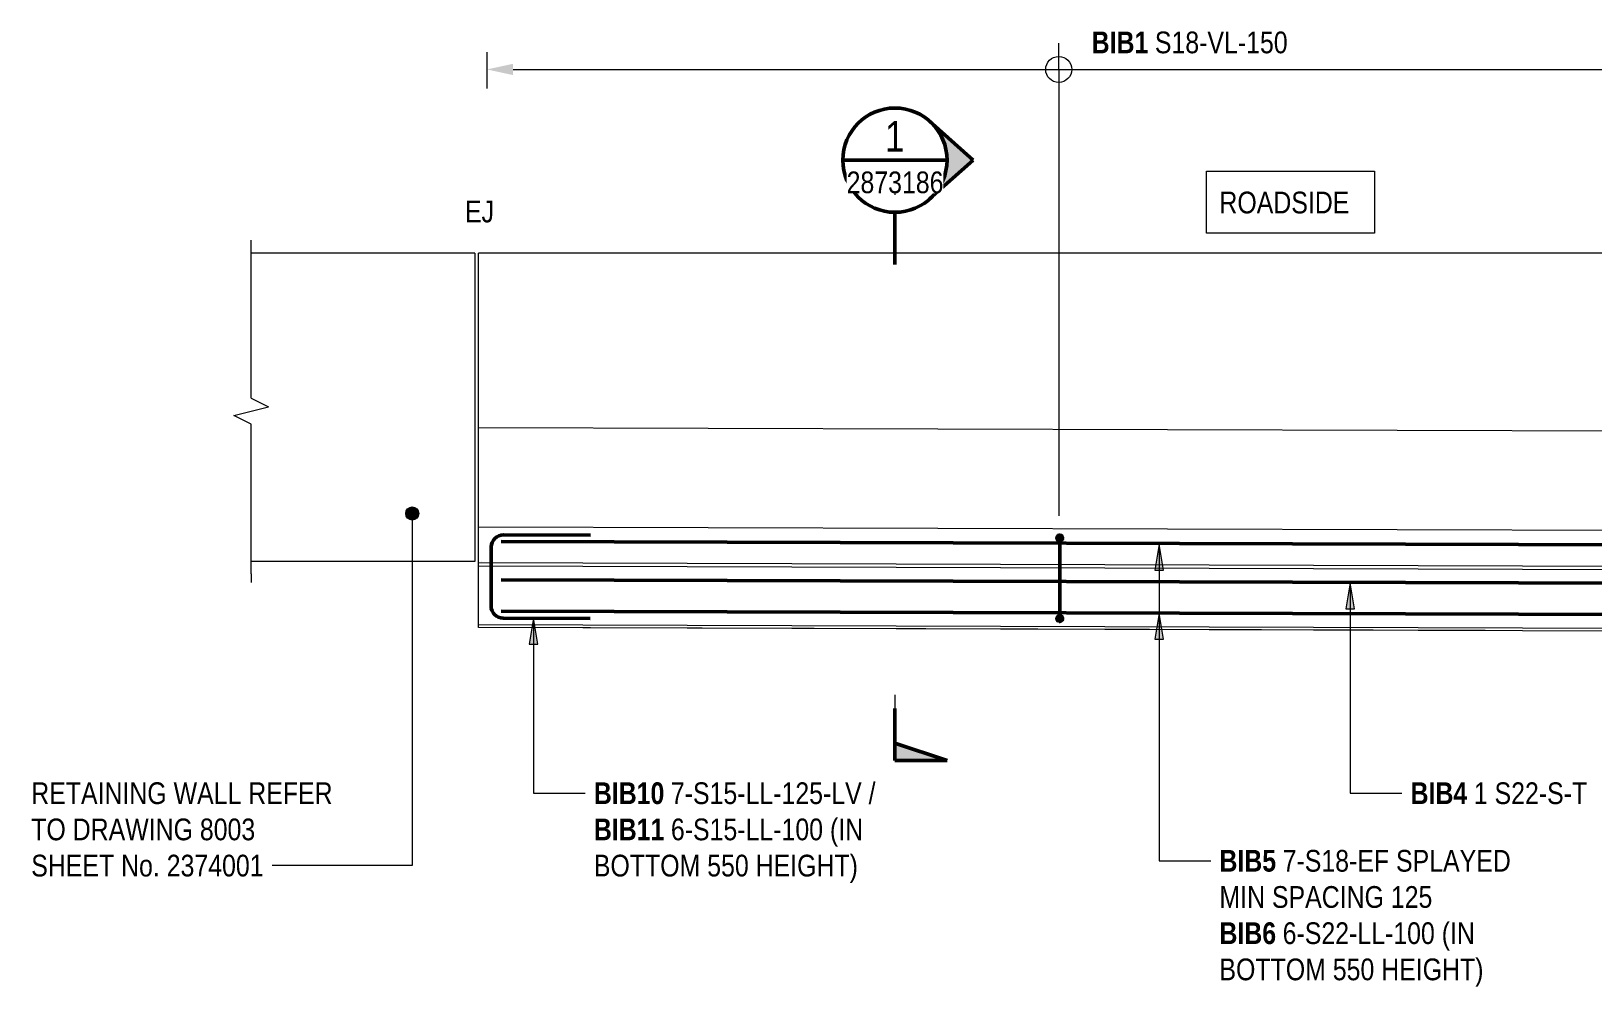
# Model space of a CAD drawing. Header units: metres. Extents: x 0 to 92, y 3 to 548.
# Drawn here: x 2.34 to 11.32, y 541.81 to 547.31 of the extents above; entities that cross this region are included whole.
import ezdxf

# ---------------------------------------------------------------- set-up
doc = ezdxf.new("R2010")
doc.units = ezdxf.units.M
doc.linetypes.add('Dot_Section Line', pattern=[0.02, 0, -0.02])
doc.linetypes.add('JacobsDash', pattern=[0.0045, 0.003, -0.0015])
for name, color, linetype, lineweight in [('A-ANNO-NOTE', 7, 'Continuous', 9), ('A-DETL', 7, 'Continuous', 13), ('A-DETL-GENF', 7, 'Continuous', 9), ('A-FLOR', 7, 'Continuous', 50), ('G-ANNO-TEXT', 7, 'Continuous', 9), ('S-BEAM', 7, 'Continuous', 50), ('S-BEAM-HDLN', 7, 'JacobsDash', 18)]:
    doc.layers.add(name, color=color, linetype=linetype, lineweight=lineweight)
doc.layers.add('G-ANNO-SYMB', color=7, linetype='Continuous', lineweight=35, true_color=0x0080ff)
doc.styles.add('Arial Narrow_2', font='ARIALN.TTF', dxfattribs={"height": 0.125})
doc.styles.add('Arial Narrow_3', font='ARIALN.TTF', dxfattribs={"height": 0.175})
doc.styles.add('Arial Narrow_B', font='ARIALNB.TTF', dxfattribs={"height": 0.125})

# ---------------------------------------------------------------- blocks, each defined once
blk = doc.blocks.new('03_SFR_ACS_Abutment_BR08_Retaining wall CS - ABUTMENT EAST_BR8_1-7988247-DRG-2873186 - BARRIER TOP REINFORCEMENT PLAN _NE corner_')
at = {"layer": 'S-BEAM', "color": 9, "lineweight": 13, "true_color": 0xc0c0c0}
for p, q in [((-1135.8415, 546.0286), (-1145.8229, 546.0286)), ((-1135.8415, 544.4233), (-1135.8415, 546.0286)), ((-1136.0517, 544.2536), (-1136.0317, 544.2536))]:
    blk.add_line(p, q, dxfattribs=at)
at = {"layer": 'S-BEAM-HDLN', "color": 9, "lineweight": 13, "true_color": 0xc0c0c0}
for p, q in [((-1135.8419, 546.0286), (-1135.8419, 544.2536)), ((-1145.8229, 544.2536), (-1145.8229, 544.2536))]:
    blk.add_line(p, q, dxfattribs=at)
blk = doc.blocks.new('BreakLine - BreakLine-7934069-DRG-2873186 - BARRIER TOP REINFORCEMENT PLAN _NE corner_')
at = {"layer": 'A-DETL-GENF', "color": 252, "lineweight": 13, "true_color": 0x888888}
for p, q in [((0, 0), (0.86, 0)), ((1.01, 0), (1.87, 0))]:
    blk.add_line(p, q, dxfattribs=at)
blk = doc.blocks.new('T2DExtentArrowReinf2 - Extent-8065155-DRG-2873186 - BARRIER TOP REINFORCEMENT PLAN _NE corner_')
at = {"layer": 'A-DETL-GENF'}
for p, q in [((0, 0.01), (0, -0.11)), ((0.15, 0), (9.55, 0)), ((3.2902, 0), (3.2902, -2.5694)), ((9.7, -0.11), (9.7, 0))]:
    blk.add_line(p, q, dxfattribs=at)
blk = doc.blocks.new('Repeating Detail - N32-7932625-DRG-2873186 - BARRIER TOP REINFORCEMENT PLAN _NE corner_')
at = {"layer": 'A-DETL-GENF'}
blk.add_hatch(color=256, dxfattribs=at).paths.add_polyline_path([(-0.0155, 0.0041), (-0.0139, 0.008), (-0.0113, 0.0113), (-0.008, 0.0139), (-0.0041, 0.0155), (0, 0.016), (0.0041, 0.0155), (0.008, 0.0139), (0.0113, 0.0113), (0.0139, 0.008), (0.0155, 0.0041), (0.016, 0), (0.0155, -0.0041), (0.0139, -0.008), (0.0113, -0.0113), (0.008, -0.0139), (0.0041, -0.0155), (0, -0.016), (-0.0041, -0.0155), (-0.008, -0.0139), (-0.0113, -0.0113), (-0.0139, -0.008), (-0.0155, -0.0041), (-0.016, 0)])
at = {"layer": 'A-DETL-GENF', "lineweight": 50}
for start, end in [(360, 180), (180, 360)]:
    blk.add_arc((0, 0), 0.016, start, end, dxfattribs=at)
blk = doc.blocks.new('Section - sectionTail-4870194-DRG-2873186 - BARRIER TOP REINFORCEMENT PLAN _NE corner_')
at = {"layer": 'G-ANNO-SYMB', "lineweight": 9}
blk.add_hatch(color=7, dxfattribs=at).paths.add_polyline_path([(-0.006, 0.006), (-0.004, 0), (-0.006, 0)])
at = {"layer": 'G-ANNO-SYMB', "color": 7, "lineweight": 50}
for p, q in [((-0.006, 0.006), (-0.006, 0)), ((-0.004, 0), (-0.006, 0.006)), ((-0.006, 0), (-0.004, 0)), ((-0.006, 0), (0, 0))]:
    blk.add_line(p, q, dxfattribs=at)
blk = doc.blocks.new('Section - SectionHead-4898858-DRG-2873186 - BARRIER TOP REINFORCEMENT PLAN _NE corner_')
at = {"layer": 'G-ANNO-SYMB', "lineweight": 9}
h = blk.add_hatch(color=7, dxfattribs=at)
edge = h.paths.add_edge_path()
edge.add_line((-0.002, 0.009), (0.00247, 0.004))
edge.add_arc((-0.002, 0), 0.006, 41.8277, 138.1723)
edge.add_line((-0.00647, 0.004), (-0.002, 0.009))
at = {"layer": 'G-ANNO-SYMB', "color": 7, "lineweight": 50}
for p, q in [((-0.002, 0.009), (-0.00647, 0.004)), ((0.00247, 0.004), (-0.002, 0.009)), ((0.004, 0), (0.01, 0))]:
    blk.add_line(p, q, dxfattribs=at)
for start, end in [(360, 180), (180, 360)]:
    blk.add_arc((-0.002, 0), 0.006, start, end, dxfattribs=at)

msp = doc.modelspace()

# ---------------------------------------------------------------- hatches: boundary and pattern name
at = {"layer": 'A-ANNO-NOTE', "lineweight": 5}
msp.add_hatch(color=256, dxfattribs=at).paths.add_polyline_path([(5.1079, 547.0536), (5.1079, 547.1186), (4.9579, 547.0861)])
at = {"layer": 'G-ANNO-TEXT'}
h = msp.add_hatch(color=256, dxfattribs=at)
edge = h.paths.add_edge_path()
edge.add_arc((4.5279, 544.5302), 0.0375, 0, 360)
for points in [[(8.8257, 544.3533), (8.8006, 544.2033), (8.8508, 544.2033)], [(9.9257, 544.132), (9.9006, 543.982), (9.9508, 543.982)], [(8.8257, 543.9566), (8.8006, 543.8066), (8.8508, 543.8066)], [(5.2257, 543.9281), (5.2006, 543.7781), (5.2508, 543.7781)]]:
    msp.add_hatch(color=256, dxfattribs=at).paths.add_polyline_path(points)

# ---------------------------------------------------------------- linework, layer by layer
at = {"layer": 'A-ANNO-NOTE'}
for p, q in [((4.9579, 547.1861), (4.9579, 546.9861)), ((8.248, 547.0866), (8.248, 547.2366)), ((5.1079, 547.0861), (5.1579, 547.0861))]:
    msp.add_line(p, q, dxfattribs=at)
at = {"layer": 'A-ANNO-NOTE', "color": 252, "lineweight": 13, "true_color": 0x888888}
for p, q in [((3.6004, 546.0536), (3.6004, 546.1036)), ((3.6004, 545.1936), (3.7004, 545.1436)), ((3.5004, 545.0936), (3.7004, 545.1436)), ((3.6004, 545.0436), (3.5004, 545.0936)), ((3.6004, 544.1836), (3.6004, 544.1336))]:
    msp.add_line(p, q, dxfattribs=at)
at = {"layer": 'A-ANNO-NOTE'}
msp.add_circle((8.248, 547.0861), 0.075, dxfattribs=at)
msp.add_circle((8.248, 547.0861), 0.075, dxfattribs=at)
at = {"layer": 'A-DETL', "color": 8, "true_color": 0x808080}
for p, q in [((4.8879, 546.0286), (3.6004, 546.0286)), ((4.8879, 546.0286), (4.8879, 544.2536)), ((4.9099, 544.4536), (4.9099, 546.0286)), ((4.9279, 546.0286), (4.9099, 546.0286)), ((14.6999, 544.9937), (4.9099, 545.0234)), ((4.8879, 544.2536), (3.6004, 544.2536))]:
    msp.add_line(p, q, dxfattribs=at)
at = {"layer": 'A-DETL'}
msp.add_line((4.9099, 544.4536), (14.6999, 544.4237), dxfattribs=at)
at = {"layer": 'A-DETL', "lineweight": 50}
for p, q in [((5.5531, 544.4053), (5.0531, 544.4072)), ((4.9828, 544.3375), (4.9815, 543.9977)), ((14.5999, 544.3396), (5.0398, 544.3687)), ((8.2538, 544.3739), (8.2538, 543.9411)), ((14.5999, 544.1196), (5.0398, 544.1487)), ((14.5999, 543.9396), (5.0398, 543.9687)), ((5.0512, 543.9274), (5.5512, 543.9255))]:
    msp.add_line(p, q, dxfattribs=at)
for centre, start, end in [((5.0528, 544.3372), 89.77648, 179.77649), ((5.0515, 543.9974), 179.77649, 269.77648)]:
    msp.add_arc(centre, 0.07, start, end, dxfattribs=at)
at = {"layer": 'A-DETL-GENF'}
for p, q in [((8.2538, 544.3898), (8.2734, 544.3859)), ((8.2538, 543.9252), (8.2734, 543.9213))]:
    msp.add_line(p, q, dxfattribs=at)
at = {"layer": 'A-FLOR', "lineweight": 13}
for p, q in [((4.9099, 544.4536), (13.9152, 544.4261)), ((14.6991, 544.2149), (4.9099, 544.2455)), ((4.9099, 544.2275), (4.9099, 544.2455)), ((14.699, 544.197), (4.9099, 544.2275)), ((14.6977, 543.8587), (4.9099, 543.8892)), ((4.9099, 543.8742), (4.9099, 543.8892)), ((4.9099, 543.8742), (4.9099, 543.8734)), ((14.6977, 543.8437), (4.9099, 543.8742)), ((10.7031, 543.8559), (4.9099, 543.8734))]:
    msp.add_line(p, q, dxfattribs=at)
at = {"layer": 'A-FLOR', "lineweight": 13, "flags": 128}
for points in [[(4.9099, 544.2455), (4.9099, 544.2686), (4.9099, 544.2917), (4.9099, 544.3149), (4.9099, 544.338), (4.9099, 544.3611), (4.9099, 544.3842), (4.9099, 544.4074), (4.9099, 544.4305), (4.9099, 544.4536)], [(4.9099, 543.8892), (4.9099, 543.9569), (4.9099, 544.0246), (4.9099, 544.0922), (4.9099, 544.1599), (4.9099, 544.2275)], [(4.9099, 543.8734), (4.9099, 543.8735), (4.9099, 543.8736), (4.9099, 543.8737), (4.9099, 543.8738), (4.9099, 543.8739), (4.9099, 543.874), (4.9099, 543.874), (4.9099, 543.8741), (4.9099, 543.8742)]]:
    msp.add_lwpolyline(points, dxfattribs=at)
at = {"layer": 'G-ANNO-SYMB', "color": 7, "lineweight": 50}
msp.add_line((7.0053, 546.564), (7.6053, 546.564), dxfattribs=at)
at = {"layer": 'G-ANNO-SYMB', "color": 7, "linetype": 'Dot_Section Line', "lineweight": 9, "true_color": 0xffffff}
for p, q in [((7.3053, 546.464), (7.3053, 545.946)), ((7.3053, 543.4863), (7.3053, 543.4083))]:
    msp.add_line(p, q, dxfattribs=at)
at = {"layer": 'G-ANNO-TEXT'}
for p, q in [((4.5279, 544.5302), (4.5279, 542.5036)), ((8.8257, 544.3533), (8.8006, 544.2033)), ((8.8508, 544.2033), (8.8257, 544.3533)), ((8.8257, 544.3533), (8.8257, 542.5313)), ((8.8006, 544.2033), (8.8508, 544.2033)), ((9.9257, 544.132), (9.9006, 543.982)), ((9.9508, 543.982), (9.9257, 544.132)), ((9.9257, 544.132), (9.9257, 542.9203)), ((8.8257, 543.9566), (8.8006, 543.8066)), ((8.8508, 543.8066), (8.8257, 543.9566)), ((8.8257, 543.9566), (8.8257, 542.5313)), ((9.9006, 543.982), (9.9508, 543.982)), ((5.2257, 543.9281), (5.2006, 543.7781)), ((5.2508, 543.7781), (5.2257, 543.9281)), ((5.2257, 543.9281), (5.2257, 542.9203)), ((5.2006, 543.7781), (5.2508, 543.7781)), ((8.8006, 543.8066), (8.8508, 543.8066)), ((5.2257, 542.9203), (5.5229, 542.9203)), ((9.9257, 542.9203), (10.2229, 542.9203)), ((4.2531, 542.5036), (3.7213, 542.5036)), ((4.5279, 542.5036), (4.2531, 542.5036)), ((8.8257, 542.5313), (9.1229, 542.5313)), ((8.8257, 542.5313), (9.1229, 542.5313))]:
    msp.add_line(p, q, dxfattribs=at)
at = {"layer": 'G-ANNO-TEXT', "lineweight": 18, "flags": 128}
msp.add_lwpolyline([(9.0979, 546.5015), (10.0653, 546.5015), (10.0653, 546.143), (9.0979, 546.143)], close=True, dxfattribs=at)
at = {"layer": 'G-ANNO-TEXT'}
msp.add_circle((4.5279, 544.5302), 0.0375, dxfattribs=at)

# ---------------------------------------------------------------- block references
at = {"layer": 'A-DETL-GENF'}
msp.add_blockref('T2DExtentArrowReinf2 - Extent-8065155-DRG-2873186 - BARRIER TOP REINFORCEMENT PLAN _NE corner_', (4.9579, 547.0861), dxfattribs=at)
at = {"layer": 'A-DETL-GENF', "color": 252, "true_color": 0x888888, "rotation": 90.00000000013358}
msp.add_blockref('BreakLine - BreakLine-7934069-DRG-2873186 - BARRIER TOP REINFORCEMENT PLAN _NE corner_', (3.6004, 544.1836), dxfattribs=at)
at = {"layer": 'A-DETL-GENF', "extrusion": (0, 0, -1), "rotation": 101.1268239807561}
for p in [(-8.2538, 544.3898), (-8.2538, 543.9252)]:
    msp.add_blockref('Repeating Detail - N32-7932625-DRG-2873186 - BARRIER TOP REINFORCEMENT PLAN _NE corner_', p, dxfattribs=at)
at = {"layer": 'G-ANNO-SYMB', "color": 7, "lineweight": 50, "xscale": 49.99999999999998, "yscale": 49.99999999999998, "zscale": 49.99999999999998, "rotation": 269.9999999999948}
msp.add_blockref('Section - SectionHead-4898858-DRG-2873186 - BARRIER TOP REINFORCEMENT PLAN _NE corner_', (7.3053, 546.464), dxfattribs=at)
at = {"layer": 'G-ANNO-SYMB', "color": 7, "lineweight": 50, "extrusion": (0, 0, -1), "xscale": 49.99999999999998, "yscale": 49.99999999999998, "zscale": 49.99999999999998, "rotation": 90.00000000000541}
msp.add_blockref('Section - sectionTail-4870194-DRG-2873186 - BARRIER TOP REINFORCEMENT PLAN _NE corner_', (-7.3053, 543.4083), dxfattribs=at)
at = {"layer": 'S-BEAM-HDLN', "color": 9, "lineweight": 13, "true_color": 0xc0c0c0}
msp.add_blockref('03_SFR_ACS_Abutment_BR08_Retaining wall CS - ABUTMENT EAST_BR8_1-7988247-DRG-2873186 - BARRIER TOP REINFORCEMENT PLAN _NE corner_', (1150.7509, 0), dxfattribs=at)

# ---------------------------------------------------------------- texts
at = {"layer": 'G-ANNO-TEXT', "insert": (8.4375, 547.3042), "char_height": 0.125, "attachment_point": 1, "style": 'Arial Narrow_B', "bg_fill": 3, "box_fill_scale": 1, "bg_fill_color": 256, "bg_fill_true_color": 13158600, "bg_fill_transparency": 0}
msp.add_mtext('BIB1', dxfattribs=at)
at = {"layer": 'G-ANNO-TEXT', "char_height": 0.125, "attachment_point": 1, "bg_fill": 3, "box_fill_scale": 1, "bg_fill_color": 256, "bg_fill_transparency": 0}
for s, insert, style in [('RETAINING WALL REFER ', (2.3352, 542.9828), 'Arial Narrow_2'), ('BIB10 ', (5.5729, 542.9828), 'Arial Narrow_B'), ('BIB4 ', (10.2729, 542.9828), 'Arial Narrow_B'), ('TO DRAWING 8003', (2.3352, 542.7744), 'Arial Narrow_2'), ('BIB11', (5.5729, 542.7744), 'Arial Narrow_B'), ('BIB5 ', (9.1729, 542.5938), 'Arial Narrow_B'), ('SHEET No. 2374001', (2.3352, 542.5661), 'Arial Narrow_2'), ('MIN SPACING 125', (9.1729, 542.3855), 'Arial Narrow_2'), ('BIB6', (9.1729, 542.1771), 'Arial Narrow_B')]:
    msp.add_mtext(s, dxfattribs=dict(at, insert=insert, style=style))

# ---------------------------------------------------------------- next in the draw order: texts
at = {"layer": 'G-ANNO-SYMB', "color": 7, "lineweight": 9, "insert": (7.249, 546.7888), "char_height": 0.175, "attachment_point": 1, "style": 'Arial Narrow_3', "bg_fill": 3, "box_fill_scale": 1, "bg_fill_color": 256, "bg_fill_transparency": 0}
msp.add_mtext('1', dxfattribs=at)
at = {"layer": 'G-ANNO-SYMB', "color": 7, "lineweight": 9, "insert": (7.0275, 546.4988), "char_height": 0.125, "attachment_point": 1, "style": 'Arial Narrow_2', "bg_fill": 3, "box_fill_scale": 1, "bg_fill_color": 256, "bg_fill_true_color": 13158600, "bg_fill_transparency": 0}
msp.add_mtext('2873186', dxfattribs=at)
at = {"layer": 'G-ANNO-TEXT', "insert": (8.7616, 547.3042), "char_height": 0.125, "attachment_point": 1, "style": 'Arial Narrow_2', "bg_fill": 3, "box_fill_scale": 1, "bg_fill_color": 256, "bg_fill_true_color": 13158600, "bg_fill_transparency": 0}
msp.add_mtext(' S18-VL-150', dxfattribs=at)
at = {"layer": 'G-ANNO-TEXT', "lineweight": 18, "insert": (9.1729, 546.3828), "char_height": 0.125, "attachment_point": 1, "style": 'Arial Narrow_2', "bg_fill": 3, "box_fill_scale": 1, "bg_fill_color": 256, "bg_fill_transparency": 0}
msp.add_mtext('ROADSIDE', dxfattribs=at)
at = {"layer": 'G-ANNO-TEXT', "char_height": 0.125, "attachment_point": 1, "style": 'Arial Narrow_2', "bg_fill": 3, "box_fill_scale": 1, "bg_fill_color": 256, "bg_fill_transparency": 0}
for s, insert in [('EJ', (4.8313, 546.3308)), ('7-S15-LL-125-LV / ', (6.0161, 542.9828)), ('1 S22-S-T', (10.6367, 542.9828)), (' 6-S15-LL-100 (IN ', (5.9764, 542.7744)), ('7-S18-EF SPLAYED ', (9.5367, 542.5938)), (' 6-S22-LL-100 (IN ', (9.497, 542.1771))]:
    msp.add_mtext(s, dxfattribs=dict(at, insert=insert))

# ---------------------------------------------------------------- next in the draw order: texts
for s, insert in [('BOTTOM 550 HEIGHT) ', (5.5729, 542.5661)), ('BOTTOM 550 HEIGHT)', (9.1729, 541.9687))]:
    msp.add_mtext(s, dxfattribs=dict(at, insert=insert))

doc.saveas('drawing.dxf')
